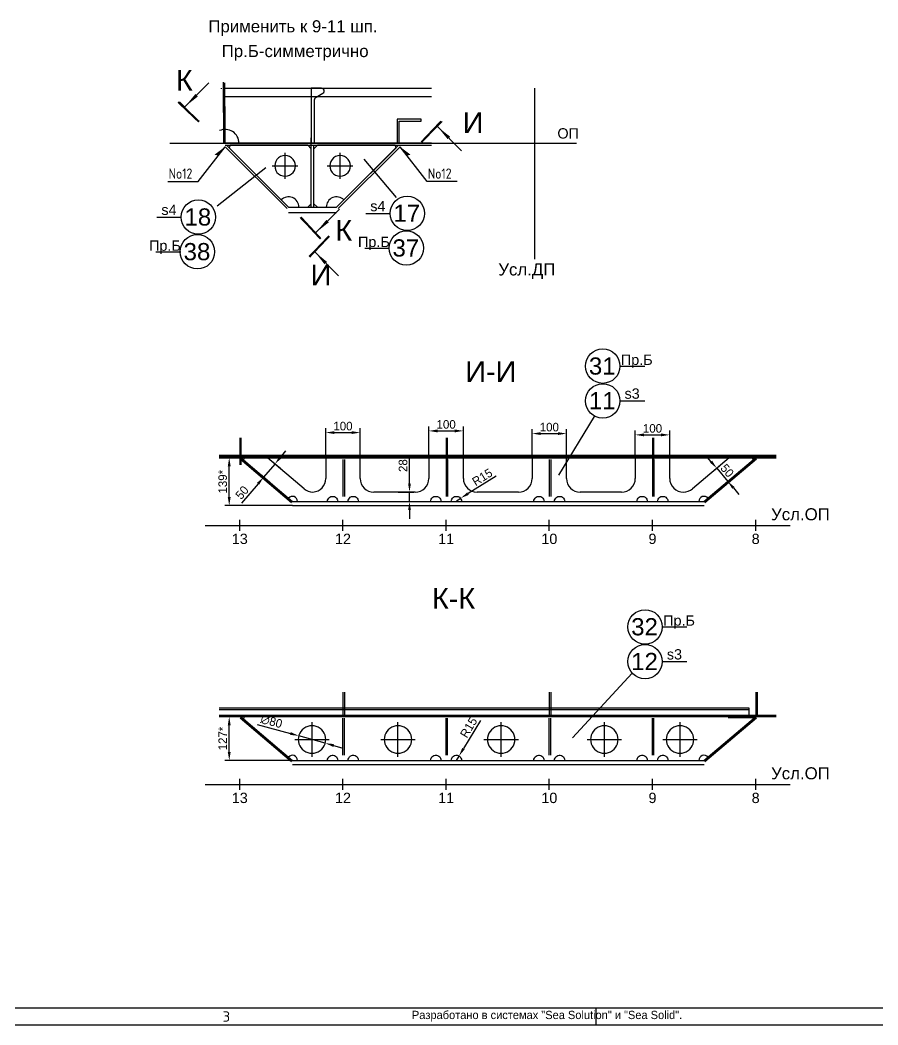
# Model space of a CAD drawing. Header units: millimetres. Extents: x -251843 to -243433, y -86292 to -80352.
# Drawn here: x -249317 to -246823, y -86292 to -83370 of the extents above; entities that cross this region are included whole.
import ezdxf
from ezdxf.enums import TextEntityAlignment as Align
from ezdxf.lldxf.tags import DXFTag

# ---------------------------------------------------------------- set-up
doc = ezdxf.new("R2010")
doc.units = ezdxf.units.MM
for name, color, linetype in [('21-ITEMNO', 7, 'Continuous'), ('Format', 7, 'Continuous'), ('pen_025', 1, 'Continuous'), ('pen_035', 1, 'Continuous'), ('pen_070', 1, 'Continuous')]:
    doc.layers.add(name, color=color, linetype=linetype)
doc.styles.add('2_5', font='txt.shx', dxfattribs={"height": 2.5})
doc.styles.add('3', font='txt.shx', dxfattribs={"height": 3})
doc.styles.add('style5', font='arial.ttf', dxfattribs={"height": 3})
tags = doc.linetypes.add('DASH1', pattern=[75, 50, -25]).pattern_tags.tags
tags[6:7] = [DXFTag(74, 4), DXFTag(75, 0), DXFTag(340, '0'), DXFTag(46, 1.0), DXFTag(50, 0.0), DXFTag(44, 0.0), DXFTag(45, 0.0)]
tags[4:5] = [DXFTag(74, 4), DXFTag(75, 0), DXFTag(340, '0'), DXFTag(46, 1.0), DXFTag(50, 0.0), DXFTag(44, 0.0), DXFTag(45, 0.0)]
tags = doc.linetypes.add('DASH13', pattern=[20, 10, -10]).pattern_tags.tags
tags[6:7] = [DXFTag(74, 4), DXFTag(75, 0), DXFTag(340, '0'), DXFTag(46, 1.0), DXFTag(50, 0.0), DXFTag(44, 0.0), DXFTag(45, 0.0)]
tags[4:5] = [DXFTag(74, 4), DXFTag(75, 0), DXFTag(340, '0'), DXFTag(46, 1.0), DXFTag(50, 0.0), DXFTag(44, 0.0), DXFTag(45, 0.0)]
tags = doc.linetypes.add('DASH2', pattern=[520, 450, -30, 10, -30]).pattern_tags.tags
tags[10:11] = [DXFTag(74, 4), DXFTag(75, 0), DXFTag(340, '0'), DXFTag(46, 1.0), DXFTag(50, 0.0), DXFTag(44, 0.0), DXFTag(45, 0.0)]
tags[8:9] = [DXFTag(74, 4), DXFTag(75, 0), DXFTag(340, '0'), DXFTag(46, 1.0), DXFTag(50, 0.0), DXFTag(44, 0.0), DXFTag(45, 0.0)]
tags[6:7] = [DXFTag(74, 4), DXFTag(75, 0), DXFTag(340, '0'), DXFTag(46, 1.0), DXFTag(50, 0.0), DXFTag(44, 0.0), DXFTag(45, 0.0)]
tags[4:5] = [DXFTag(74, 4), DXFTag(75, 0), DXFTag(340, '0'), DXFTag(46, 1.0), DXFTag(50, 0.0), DXFTag(44, 0.0), DXFTag(45, 0.0)]
tags = doc.linetypes.add('DASH5', pattern=[90, 40, -20, 10, -20]).pattern_tags.tags
tags[10:11] = [DXFTag(74, 4), DXFTag(75, 0), DXFTag(340, '0'), DXFTag(46, 1.0), DXFTag(50, 0.0), DXFTag(44, 0.0), DXFTag(45, 0.0)]
tags[8:9] = [DXFTag(74, 4), DXFTag(75, 0), DXFTag(340, '0'), DXFTag(46, 1.0), DXFTag(50, 0.0), DXFTag(44, 0.0), DXFTag(45, 0.0)]
tags[6:7] = [DXFTag(74, 4), DXFTag(75, 0), DXFTag(340, '0'), DXFTag(46, 1.0), DXFTag(50, 0.0), DXFTag(44, 0.0), DXFTag(45, 0.0)]
tags[4:5] = [DXFTag(74, 4), DXFTag(75, 0), DXFTag(340, '0'), DXFTag(46, 1.0), DXFTag(50, 0.0), DXFTag(44, 0.0), DXFTag(45, 0.0)]
tags = doc.linetypes.add('DASH6', pattern=[10, 5, -5]).pattern_tags.tags
tags[6:7] = [DXFTag(74, 4), DXFTag(75, 0), DXFTag(340, '0'), DXFTag(46, 1.0), DXFTag(50, 0.0), DXFTag(44, 0.0), DXFTag(45, 0.0)]
tags[4:5] = [DXFTag(74, 4), DXFTag(75, 0), DXFTag(340, '0'), DXFTag(46, 1.0), DXFTag(50, 0.0), DXFTag(44, 0.0), DXFTag(45, 0.0)]
doc.dimstyles.new('ISO-10', dxfattribs={"dimscale": 10, "dimtxt": 2.5, "dimasz": 2.5, "dimexe": 1.25, "dimexo": 0, "dimtad": 1, "dimdec": 0, "dimtxsty": 'Standard', "dimcen": 2.5, "dimclrd": 7, "dimclre": 7, "dimclrt": 4, "dimadec": 0, "dimazin": 0, "dimtfac": 1, "dimtdec": 0, "dimtmove": 0, "dimatfit": 3, "dimfxl": 1, "dimarcsym": 0})

# ---------------------------------------------------------------- blocks, each defined once
blk = doc.blocks.new('*D100')
at = {"color": 7, "lineweight": -2}
for p, q in [((-248627.3, -85417.9), (-248530.9, -85444.6)), ((-248429.7, -85472.7), (-248506.8, -85451.3)), ((-248405.6, -85479.3), (-248381.5, -85486))]:
    blk.add_line(p, q, dxfattribs=at)
at = {"color": 7}
for points in [[(-248529.8, -85440.6), (-248532, -85448.6), (-248506.8, -85451.3)], [(-248404.5, -85475.3), (-248406.7, -85483.4), (-248429.7, -85472.7)]]:
    blk.add_solid(points, dxfattribs=at)
at = {"layer": 'Defpoints', "color": 0}
for p in [(-248506.8, -85451.3), (-248429.7, -85472.7)]:
    blk.add_point(p, dxfattribs=at)
at = {"color": 4, "insert": (-248586.1, -85409.8), "char_height": 25, "attachment_point": 5, "rotation": 344.4956}
blk.add_mtext('∅80', dxfattribs=at)
blk = doc.blocks.new('*D101')
at = {"color": 7, "lineweight": -2}
for p, q in [((-247978.2, -85406.7), (-248027.9, -85488.6)), ((-248048.5, -85522.7), (-248040.8, -85510))]:
    blk.add_line(p, q, dxfattribs=at)
at = {"color": 7}
blk.add_solid([(-248031.4, -85486.4), (-248024.3, -85490.8), (-248040.8, -85510)], dxfattribs=at)
at = {"layer": 'Defpoints', "color": 0}
for p in [(-248048.5, -85522.7), (-248040.8, -85510)]:
    blk.add_point(p, dxfattribs=at)
at = {"color": 4, "insert": (-248012.6, -85427.2), "char_height": 25, "attachment_point": 5, "rotation": 58.773, "line_spacing_factor": 1.630307}
blk.add_mtext('R15', dxfattribs=at)
blk = doc.blocks.new('*D88')
at = {"color": 7, "lineweight": -2}
for p, q in [((-247933.1, -84696.3), (-248014.5, -84746.9)), ((-248048.4, -84768), (-248035.7, -84760.1))]:
    blk.add_line(p, q, dxfattribs=at)
at = {"color": 7}
blk.add_solid([(-248016.7, -84743.4), (-248012.3, -84750.5), (-248035.7, -84760.1)], dxfattribs=at)
at = {"layer": 'Defpoints', "color": 0}
for p in [(-248035.7, -84760.1), (-248048.4, -84768)]:
    blk.add_point(p, dxfattribs=at)
at = {"color": 4, "insert": (-247973.1, -84699.1), "char_height": 25, "attachment_point": 5, "rotation": 31.8675}
blk.add_mtext('R15', dxfattribs=at)
blk = doc.blocks.new('*D89')
at = {"color": 7, "lineweight": -2}
for p, q in [((-248128.2, -84642.6), (-248128.2, -84552.1)), ((-248028.2, -84642.6), (-248028.2, -84552.1)), ((-248103.2, -84564.6), (-248053.2, -84564.6))]:
    blk.add_line(p, q, dxfattribs=at)
at = {"color": 7}
for points in [[(-248103.2, -84560.4), (-248103.2, -84568.8), (-248128.2, -84564.6)], [(-248053.2, -84560.4), (-248053.2, -84568.8), (-248028.2, -84564.6)]]:
    blk.add_solid(points, dxfattribs=at)
at = {"layer": 'Defpoints', "color": 0}
for p in [(-248028.2, -84564.6), (-248128.2, -84642.6), (-248028.2, -84642.6)]:
    blk.add_point(p, dxfattribs=at)
at = {"color": 4, "insert": (-248078.2, -84545.8), "char_height": 25, "attachment_point": 5}
blk.add_mtext('100', dxfattribs=at)
blk = doc.blocks.new('*D90')
at = {"color": 7, "lineweight": -2}
for p, q in [((-248428.2, -84642.6), (-248428.2, -84556.9)), ((-248328.2, -84642.6), (-248328.2, -84556.9)), ((-248403.2, -84569.4), (-248353.2, -84569.4))]:
    blk.add_line(p, q, dxfattribs=at)
at = {"color": 7}
for points in [[(-248403.2, -84565.3), (-248403.2, -84573.6), (-248428.2, -84569.4)], [(-248353.2, -84565.3), (-248353.2, -84573.6), (-248328.2, -84569.4)]]:
    blk.add_solid(points, dxfattribs=at)
at = {"layer": 'Defpoints', "color": 0}
for p in [(-248328.2, -84569.4), (-248428.2, -84642.6), (-248328.2, -84642.6)]:
    blk.add_point(p, dxfattribs=at)
at = {"color": 4, "insert": (-248378.2, -84550.7), "char_height": 25, "attachment_point": 5}
blk.add_mtext('100', dxfattribs=at)
blk = doc.blocks.new('*D91')
at = {"color": 7, "lineweight": -2}
for p, q in [((-247828.2, -84642.6), (-247828.2, -84559.9)), ((-247728.2, -84642.6), (-247728.2, -84559.9)), ((-247803.2, -84572.4), (-247753.2, -84572.4))]:
    blk.add_line(p, q, dxfattribs=at)
at = {"color": 7}
for points in [[(-247803.2, -84568.3), (-247803.2, -84576.6), (-247828.2, -84572.4)], [(-247753.2, -84568.3), (-247753.2, -84576.6), (-247728.2, -84572.4)]]:
    blk.add_solid(points, dxfattribs=at)
at = {"layer": 'Defpoints', "color": 0}
for p in [(-247728.2, -84572.4), (-247828.2, -84642.6), (-247728.2, -84642.6)]:
    blk.add_point(p, dxfattribs=at)
at = {"color": 4, "insert": (-247778.2, -84553.7), "char_height": 25, "attachment_point": 5}
blk.add_mtext('100', dxfattribs=at)
blk = doc.blocks.new('*D92')
at = {"color": 7, "lineweight": -2}
for p, q in [((-247528.2, -84642.6), (-247528.2, -84563.6)), ((-247503.2, -84576.1), (-247453.2, -84576.1)), ((-247428.2, -84642.6), (-247428.2, -84563.6))]:
    blk.add_line(p, q, dxfattribs=at)
at = {"color": 7}
for points in [[(-247503.2, -84572), (-247503.2, -84580.3), (-247528.2, -84576.1)], [(-247453.2, -84572), (-247453.2, -84580.3), (-247428.2, -84576.1)]]:
    blk.add_solid(points, dxfattribs=at)
at = {"layer": 'Defpoints', "color": 0}
for p in [(-247428.2, -84576.1), (-247528.2, -84642.6), (-247428.2, -84642.6)]:
    blk.add_point(p, dxfattribs=at)
at = {"color": 4, "insert": (-247478.2, -84557.4), "char_height": 25, "attachment_point": 5}
blk.add_mtext('100', dxfattribs=at)
blk = doc.blocks.new('*D93')
at = {"color": 7, "lineweight": -2}
for p, q in [((-247307.7, -84654.1), (-247323.9, -84635)), ((-247297.3, -84678), (-247282, -84665)), ((-247291.5, -84673.1), (-247259.2, -84711.3)), ((-247264.9, -84716.1), (-247249.7, -84703.2)), ((-247243, -84730.3), (-247226.8, -84749.4))]:
    blk.add_line(p, q, dxfattribs=at)
at = {"color": 7}
for points in [[(-247304.5, -84651.4), (-247310.9, -84656.8), (-247291.5, -84673.1)], [(-247239.8, -84727.6), (-247246.2, -84733), (-247259.2, -84711.3)]]:
    blk.add_solid(points, dxfattribs=at)
at = {"layer": 'Defpoints', "color": 0}
for p in [(-247297.3, -84678), (-247264.9, -84716.1), (-247259.2, -84711.3)]:
    blk.add_point(p, dxfattribs=at)
at = {"color": 4, "insert": (-247261.1, -84680.1), "char_height": 25, "attachment_point": 5, "rotation": 310.3156}
blk.add_mtext('50', dxfattribs=at)
blk = doc.blocks.new('*D94')
at = {"color": 7, "lineweight": -2}
for p, q in [((-248560.2, -84641.8), (-248544.1, -84622.7)), ((-248576.4, -84660.9), (-248608.8, -84699)), ((-248559.3, -84675.3), (-248585.9, -84652.8)), ((-248591.7, -84713.5), (-248618.3, -84690.9)), ((-248624.9, -84718.1), (-248673.5, -84775.2))]:
    blk.add_line(p, q, dxfattribs=at)
at = {"color": 7}
for points in [[(-248563.4, -84639.1), (-248557.1, -84644.5), (-248576.4, -84660.9)], [(-248628.1, -84715.4), (-248621.8, -84720.7), (-248608.8, -84699)]]:
    blk.add_solid(points, dxfattribs=at)
at = {"layer": 'Defpoints', "color": 0}
for p in [(-248576.4, -84660.9), (-248559.3, -84675.3), (-248591.7, -84713.5)]:
    blk.add_point(p, dxfattribs=at)
at = {"color": 4, "insert": (-248671.6, -84744), "char_height": 25, "attachment_point": 5, "rotation": 49.6844}
blk.add_mtext('50', dxfattribs=at)
blk = doc.blocks.new('*D95')
at = {"color": 7, "lineweight": -2}
for p, q in [((-248184.7, -84717.6), (-248184.7, -84638.4)), ((-248217.4, -84742.6), (-248172.2, -84742.6)), ((-248184.7, -84769.9), (-248184.7, -84742.6)), ((-248217.4, -84769.9), (-248172.2, -84769.9)), ((-248184.7, -84794.9), (-248184.7, -84819.9))]:
    blk.add_line(p, q, dxfattribs=at)
at = {"color": 7}
for points in [[(-248188.9, -84717.6), (-248180.6, -84717.6), (-248184.7, -84742.6)], [(-248188.9, -84794.9), (-248180.6, -84794.9), (-248184.7, -84769.9)]]:
    blk.add_solid(points, dxfattribs=at)
at = {"layer": 'Defpoints', "color": 0}
for p in [(-248217.4, -84742.6), (-248217.4, -84769.9), (-248184.7, -84769.9)]:
    blk.add_point(p, dxfattribs=at)
at = {"color": 4, "insert": (-248203.5, -84665.5), "char_height": 25, "attachment_point": 5, "rotation": 90}
blk.add_mtext('28', dxfattribs=at)
blk = doc.blocks.new('*D96')
at = {"color": 7, "lineweight": -2}
for p, q in [((-248675, -84642.8), (-248721.4, -84642.8)), ((-248708.9, -84757), (-248708.9, -84667.8)), ((-248525.2, -84782), (-248721.4, -84782))]:
    blk.add_line(p, q, dxfattribs=at)
at = {"color": 7}
for points in [[(-248713.1, -84667.8), (-248704.7, -84667.8), (-248708.9, -84642.8)], [(-248713.1, -84757), (-248704.7, -84757), (-248708.9, -84782)]]:
    blk.add_solid(points, dxfattribs=at)
at = {"layer": 'Defpoints', "color": 0}
for p in [(-248708.9, -84642.8), (-248675, -84642.8), (-248525.2, -84782)]:
    blk.add_point(p, dxfattribs=at)
at = {"color": 4, "insert": (-248727.7, -84712.4), "char_height": 25, "attachment_point": 5, "rotation": 90}
blk.add_mtext('139*', dxfattribs=at)
blk = doc.blocks.new('*D97')
at = {"color": 7, "lineweight": -2}
for p, q in [((-248662.8, -85395.5), (-248721.4, -85395.5)), ((-248708.9, -85498), (-248708.9, -85420.5)), ((-248525, -85523), (-248721.4, -85523))]:
    blk.add_line(p, q, dxfattribs=at)
at = {"color": 7}
for points in [[(-248713.1, -85420.5), (-248704.7, -85420.5), (-248708.9, -85395.5)], [(-248713.1, -85498), (-248704.7, -85498), (-248708.9, -85523)]]:
    blk.add_solid(points, dxfattribs=at)
at = {"layer": 'Defpoints', "color": 0}
for p in [(-248708.9, -85395.5), (-248662.8, -85395.5), (-248525, -85523)]:
    blk.add_point(p, dxfattribs=at)
at = {"color": 4, "insert": (-248727.7, -85459.2), "char_height": 25, "attachment_point": 5, "rotation": 90}
blk.add_mtext('127*', dxfattribs=at)

msp = doc.modelspace()

# ---------------------------------------------------------------- linework, layer by layer
at = {"color": 2}
for p, q in [((-248919.5, -83942.9), (-248847.5, -83942.9)), ((-248312.1, -83932), (-248240.1, -83932)), ((-248314.7, -84032.9), (-248242.7, -84032.9)), ((-248922.1, -84043.7), (-248850.1, -84043.7)), ((-247572.8, -84376.3), (-247500.8, -84376.3)), ((-247572.8, -84477.3), (-247500.8, -84477.3)), ((-247449.8, -85134.5), (-247377.9, -85134.5)), ((-247449.8, -85235.5), (-247377.9, -85235.5))]:
    msp.add_line(p, q, dxfattribs=at)
at = {"color": 0}
for p, q in [((-247647.6, -84522.8), (-247751.8, -84693.3)), ((-247537.4, -85268.8), (-247711, -85457.2))]:
    msp.add_line(p, q, dxfattribs=at)
at = {"color": 2}
for points in [[(-248838, -83622, 0, 10, 0), (-248803.6, -83588.5, 10, 10, 0)], [(-248102.9, -83680.4, 0, 10, 0), (-248070.3, -83712.5, 10, 10, 0)], [(-248456.3, -83987.3, 0, 10, 0), (-248423, -83954.6, 10, 10, 0)], [(-248459.2, -84045.1, 0, 10, 0), (-248428.3, -84076.4, 10, 10, 0)]]:
    msp.add_lwpolyline(points, format="xyseb", dxfattribs=at)
at = {"color": 2, "const_width": 6}
for points in [[(-248857.5, -83607.9), (-248796.8, -83665.6)], [(-248150.3, -83725.2), (-248092.6, -83664.5)], [(-248443.1, -84006), (-248501.5, -83942.9)], [(-248475.8, -84058.5), (-248418.1, -83997.8)]]:
    msp.add_lwpolyline(points, dxfattribs=at)
at = {"color": 2}
for centre in [(-248191.2, -83932), (-248798.7, -83942.9), (-248801.3, -84043.7), (-248193.9, -84032.9), (-247622.8, -84376.3), (-247622.8, -84477.3), (-247499.8, -85134.5), (-247499.8, -85235.5)]:
    msp.add_circle(centre, 50, dxfattribs=at)
at = {"layer": '21-ITEMNO', "color": 0}
for p, q in [((-248743.6, -83909.8), (-248602.4, -83798.2)), ((-248222.9, -83885.9), (-248316.5, -83774.2))]:
    msp.add_line(p, q, dxfattribs=at)
at = {"layer": 'Format', "color": 0, "linetype": 'Continuous', "ltscale": 5}
for p, q in [((-248799.5, -83839), (-248720.8, -83738.2)), ((-248133.7, -83839), (-248212.3, -83738.2))]:
    msp.add_line(p, q, dxfattribs=at)
at = {"layer": 'Format', "color": 0, "linetype": 'Continuous'}
for p, q in [((-248887.4, -83839), (-248799.5, -83839)), ((-248045.8, -83839), (-248133.7, -83839))]:
    msp.add_line(p, q, dxfattribs=at)
at = {"layer": 'Format', "color": 0}
for p, q in [((-251643.2, -86241.9), (-243483.2, -86241.9)), ((-247643.2, -86241.9), (-247643.2, -86291.9)), ((-251843.2, -86291.9), (-243433.2, -86291.9))]:
    msp.add_line(p, q, dxfattribs=at)
at = {"layer": 'Format', "color": 0, "linetype": 'ByBlock'}
for points in [[(-248740.6, -83763.9), (-248751.7, -83761.4), (-248720.8, -83738.2)], [(-248192.5, -83763.9), (-248181.4, -83761.4), (-248212.3, -83738.2)]]:
    msp.add_solid(points, dxfattribs=at)
at = {"layer": 'pen_025', "color": 0, "linetype": 'DASH1'}
msp.add_line((-248731.1, -83569.4), (-248731.8, -83567.9), dxfattribs=at)
at = {"layer": 'pen_025', "color": 0, "linetype": 'DASH5'}
for p, q in [((-248724.6, -83728), (-248726, -83550.4)), ((-248720.6, -83727.9), (-248722, -83552.2)), ((-248720.9, -83688), (-248722, -83552.2)), ((-248721.8, -83567.9), (-248120.6, -83567.9)), ((-248721.7, -83591.9), (-248120.6, -83591.9)), ((-248720.6, -83727.9), (-248120.6, -83727.9)), ((-248720.6, -83733.9), (-248120.6, -83733.9)), ((-248546.6, -83831.4), (-248546.6, -83756.4)), ((-248546.6, -83831.4), (-248546.6, -83756.4)), ((-248386.6, -83831.4), (-248386.6, -83756.4)), ((-248386.6, -83831.4), (-248386.6, -83756.4)), ((-248584.1, -83793.9), (-248509.1, -83793.9)), ((-248584.1, -83793.9), (-248509.1, -83793.9)), ((-248424.1, -83793.9), (-248349.1, -83793.9)), ((-248424.1, -83793.9), (-248349.1, -83793.9)), ((-248678.2, -84585.2), (-248678.2, -84662.8)), ((-248675.2, -84585.2), (-248675.2, -84662.8)), ((-248078.2, -84585.2), (-248078.2, -84662.8)), ((-248075.2, -84585.2), (-248075.2, -84662.8)), ((-247478.2, -84585.2), (-247478.2, -84662.8)), ((-247475.2, -84585.2), (-247475.2, -84662.8)), ((-248738.2, -84635.2), (-247118.2, -84635.2)), ((-248738.2, -84638.3), (-247118.2, -84638.3)), ((-248738.2, -84640.9), (-247118.2, -84640.9)), ((-248738.2, -84642.6), (-247118.2, -84642.6)), ((-248738.2, -85370), (-247198.2, -85370)), ((-248738.2, -85375), (-247198.2, -85375)), ((-247198.2, -85370), (-247198.2, -85394.8)), ((-248738.2, -85391.3), (-247118.2, -85391.3)), ((-248738.2, -85395.5), (-247118.2, -85395.5)), ((-248468.2, -85512), (-248468.2, -85412)), ((-248218.2, -85512), (-248218.2, -85412)), ((-247918.2, -85512), (-247918.2, -85412)), ((-247618.2, -85512), (-247618.2, -85412)), ((-247398.2, -85512), (-247398.2, -85412)), ((-248518.2, -85462), (-248418.2, -85462)), ((-248268.2, -85462), (-248168.2, -85462)), ((-247968.2, -85462), (-247868.2, -85462)), ((-247668.2, -85462), (-247568.2, -85462)), ((-247448.2, -85462), (-247348.2, -85462))]:
    msp.add_line(p, q, dxfattribs=at)
at = {"layer": 'pen_025', "color": 0, "linetype": 'DASH2'}
for p, q in [((-247820.6, -84065.2), (-247820.6, -83567.9)), ((-248881.8, -83727.9), (-247699, -83727.9)), ((-248778.7, -84839.5), (-247077.7, -84839.5)), ((-248778.7, -85592.8), (-247077.7, -85592.8))]:
    msp.add_line(p, q, dxfattribs=at)
at = {"layer": 'pen_025', "color": 0, "linetype": 'Continuous'}
for p, q in [((-248470.6, -83743.9), (-248470.6, -83711.9)), ((-248678.2, -84855.5), (-248678.2, -84823.5)), ((-248378.2, -84855.5), (-248378.2, -84823.5)), ((-248078.2, -84855.5), (-248078.2, -84823.5)), ((-247778.2, -84855.5), (-247778.2, -84823.5)), ((-247478.2, -84855.5), (-247478.2, -84823.5)), ((-247178.2, -84855.5), (-247178.2, -84823.5)), ((-248678.2, -85608.8), (-248678.2, -85576.8)), ((-248678.2, -85608.8), (-248678.2, -85576.8)), ((-248378.2, -85608.8), (-248378.2, -85576.8)), ((-248078.2, -85608.8), (-248078.2, -85576.8)), ((-247778.2, -85608.8), (-247778.2, -85576.8)), ((-247478.2, -85608.8), (-247478.2, -85576.8)), ((-247178.2, -85608.8), (-247178.2, -85576.8))]:
    msp.add_line(p, q, dxfattribs=at)
at = {"layer": 'pen_025', "color": 0, "linetype": 'DASH6'}
for p, q in [((-248378.2, -85324.8), (-248378.2, -85391.3)), ((-247778.2, -85324.8), (-247778.2, -85391.3)), ((-247178.2, -85324.8), (-247178.2, -85391.3))]:
    msp.add_line(p, q, dxfattribs=at)
at = {"layer": 'pen_025', "color": 0, "linetype": 'DASH13'}
for p, q in [((-247258.2, -85394.1), (-247178.2, -85394.1)), ((-247258.2, -85398.3), (-247178.2, -85398.3))]:
    msp.add_line(p, q, dxfattribs=at)
at = {"layer": 'pen_025', "color": 0, "linetype": 'DASH5'}
msp.add_polyline3d([(-248707.4, -83567.9, 0), (-248707.4, -83567.9, 0), (-248567.4, -83567.9, 0), (-248567.4, -83567.9, 0)], dxfattribs=at)
at = {"layer": 'pen_025', "color": 0, "linetype": 'DASH6'}
for points in [[(-248470.6, -83727.9, 0), (-248460.6, -83727.9, 0), (-248460.6, -83601.4, 0), (-248460.1, -83598.6, 0), (-248458.7, -83596.2, 0), (-248456.6, -83594.4, 0), (-248436.6, -83582.9, 0), (-248434, -83580.5, 0), (-248432.7, -83577.3, 0), (-248432.9, -83573.9, 0), (-248434.5, -83570.8, 0), (-248437.2, -83568.7, 0), (-248440.6, -83567.9, 0), (-248470.6, -83567.9, 0), (-248470.6, -83727.9, 0)], [(-248220.6, -83727.9, 0), (-248214.6, -83727.9, 0), (-248214.6, -83663.9, 0), (-248150.6, -83663.9, 0), (-248150.6, -83657.9, 0), (-248220.6, -83657.9, 0), (-248220.6, -83727.9, 0)], [(-248378.2, -85391.3, 0), (-248373.2, -85391.3, 0), (-248373.2, -85324.8, 0)], [(-247778.2, -85391.3, 0), (-247773.2, -85391.3, 0), (-247773.2, -85324.8, 0)], [(-247178.2, -85391.3, 0), (-247173.2, -85391.3, 0), (-247173.2, -85324.8, 0)]]:
    msp.add_polyline3d(points, dxfattribs=at)
at = {"layer": 'pen_025', "color": 0, "linetype": 'DASH5'}
msp.add_arc((-248720.6, -83727.9), 40, 0, 114.4438, dxfattribs=at)
at = {"layer": 'pen_035', "color": 0, "linetype": 'Continuous'}
for p, q in [((-248720.8, -83738.2), (-248540.8, -83918.2)), ((-248716.6, -83733.9), (-248536.6, -83913.9)), ((-248470.6, -83913.9), (-248470.6, -83733.9)), ((-248462.6, -83913.9), (-248462.6, -83733.9)), ((-248396.6, -83913.9), (-248216.6, -83733.9)), ((-248392.3, -83918.2), (-248212.3, -83738.2)), ((-248536.6, -83913.9), (-248396.6, -83913.9)), ((-248480.6, -83913.9), (-248470.6, -83903.9)), ((-248462.6, -83903.9), (-248452.6, -83913.9)), ((-248536.6, -83929.9), (-248396.6, -83929.9)), ((-248677.4, -84645.7), (-248527.4, -84772.9)), ((-248675, -84642.8), (-248525, -84770.1)), ((-248378.2, -84647.4), (-248378.2, -84754.9)), ((-248374.2, -84647.4), (-248374.2, -84754.9)), ((-248078.2, -84647.4), (-248078.2, -84754.9)), ((-248078.2, -84647.4), (-248078.2, -84754.9)), ((-248074.2, -84647.4), (-248074.2, -84754.9)), ((-248074.2, -84647.4), (-248074.2, -84754.9)), ((-247778.2, -84647.4), (-247778.2, -84754.9)), ((-247774.2, -84647.4), (-247774.2, -84754.9)), ((-247478.2, -84647.4), (-247478.2, -84754.9)), ((-247474.2, -84647.4), (-247474.2, -84754.9)), ((-247328.5, -84770.1), (-247178.5, -84642.8)), ((-247326, -84772.9), (-247176.1, -84645.7)), ((-248168.2, -84742.6), (-248288.2, -84742.6)), ((-247868.2, -84742.6), (-247988.2, -84742.6)), ((-247568.2, -84742.6), (-247688.2, -84742.6)), ((-247388.1, -84742.6), (-247388.2, -84742.6)), ((-248525.2, -84769.9), (-247328.2, -84769.9)), ((-248525.2, -84782), (-247328.2, -84782)), ((-248510.2, -84769.9), (-247343.2, -84769.9)), ((-248677.4, -85398.6), (-248527.4, -85525.9)), ((-248675, -85395.7), (-248525, -85523)), ((-247328.5, -85523), (-247178.5, -85395.7)), ((-247326, -85525.9), (-247176.1, -85398.6)), ((-248525.2, -85522.8), (-247328.2, -85522.8)), ((-248510.2, -85522.8), (-247343.2, -85522.8)), ((-248525.2, -85534.9), (-247328.2, -85534.9))]:
    msp.add_line(p, q, dxfattribs=at)
at = {"layer": 'pen_035', "color": 0, "linetype": 'DASH1'}
for p, q in [((-248378.2, -85507.8), (-248378.2, -85400.3)), ((-248374.2, -85507.8), (-248374.2, -85400.3)), ((-248078.2, -85507.8), (-248078.2, -85400.3)), ((-248078.2, -85507.8), (-248078.2, -85400.3)), ((-248074.2, -85507.8), (-248074.2, -85400.3)), ((-248074.2, -85507.8), (-248074.2, -85400.3)), ((-247778.2, -85507.8), (-247778.2, -85400.3)), ((-247774.2, -85507.8), (-247774.2, -85400.3)), ((-247478.2, -85507.8), (-247478.2, -85400.3)), ((-247474.2, -85507.8), (-247474.2, -85400.3))]:
    msp.add_line(p, q, dxfattribs=at)
at = {"layer": 'pen_035', "color": 0, "linetype": 'Continuous'}
for points in [[(-248470.6, -83743.9, 0), (-248480.6, -83733.9, 0), (-248706.6, -83733.9, 0), (-248709.5, -83741, 0)], [(-248375.4, -83892.7, 0), (-248223.7, -83741, 0), (-248226.6, -83733.9, 0), (-248452.6, -83733.9, 0), (-248462.6, -83743.9, 0)], [(-248546.6, -83763.9, 0), (-248553.3, -83764.7, 0), (-248559.6, -83766.9, 0), (-248565.3, -83770.5, 0), (-248570, -83775.2, 0), (-248573.6, -83780.9, 0), (-248575.8, -83787.3, 0), (-248576.6, -83793.9, 0), (-248575.8, -83800.6, 0), (-248573.6, -83807, 0), (-248570, -83812.7, 0), (-248565.3, -83817.4, 0), (-248559.6, -83821, 0), (-248553.3, -83823.2, 0), (-248546.6, -83823.9, 0), (-248539.9, -83823.2, 0), (-248533.6, -83821, 0), (-248527.9, -83817.4, 0), (-248523.1, -83812.7, 0), (-248519.6, -83807, 0), (-248517.3, -83800.6, 0), (-248516.6, -83793.9, 0), (-248517.3, -83787.3, 0), (-248519.6, -83780.9, 0), (-248523.1, -83775.2, 0), (-248527.9, -83770.5, 0), (-248533.6, -83766.9, 0), (-248539.9, -83764.7, 0), (-248546.6, -83763.9, 0)], [(-248546.6, -83763.9, 0), (-248553.3, -83764.7, 0), (-248559.6, -83766.9, 0), (-248565.3, -83770.5, 0), (-248570, -83775.2, 0), (-248573.6, -83780.9, 0), (-248575.8, -83787.3, 0), (-248576.6, -83793.9, 0), (-248575.8, -83800.6, 0), (-248573.6, -83807, 0), (-248570, -83812.7, 0), (-248565.3, -83817.4, 0), (-248559.6, -83821, 0), (-248553.3, -83823.2, 0), (-248546.6, -83823.9, 0), (-248539.9, -83823.2, 0), (-248533.6, -83821, 0), (-248527.9, -83817.4, 0), (-248523.1, -83812.7, 0), (-248519.6, -83807, 0), (-248517.3, -83800.6, 0), (-248516.6, -83793.9, 0), (-248517.3, -83787.3, 0), (-248519.6, -83780.9, 0), (-248523.1, -83775.2, 0), (-248527.9, -83770.5, 0), (-248533.6, -83766.9, 0), (-248539.9, -83764.7, 0), (-248546.6, -83763.9, 0)], [(-248386.6, -83763.9, 0), (-248393.3, -83764.7, 0), (-248399.6, -83766.9, 0), (-248405.3, -83770.5, 0), (-248410, -83775.2, 0), (-248413.6, -83780.9, 0), (-248415.8, -83787.3, 0), (-248416.6, -83793.9, 0), (-248415.8, -83800.6, 0), (-248413.6, -83807, 0), (-248410, -83812.7, 0), (-248405.3, -83817.4, 0), (-248399.6, -83821, 0), (-248393.3, -83823.2, 0), (-248386.6, -83823.9, 0), (-248379.9, -83823.2, 0), (-248373.6, -83821, 0), (-248367.9, -83817.4, 0), (-248363.1, -83812.7, 0), (-248359.6, -83807, 0), (-248357.3, -83800.6, 0), (-248356.6, -83793.9, 0), (-248357.3, -83787.3, 0), (-248359.6, -83780.9, 0), (-248363.1, -83775.2, 0), (-248367.9, -83770.5, 0), (-248373.6, -83766.9, 0), (-248379.9, -83764.7, 0), (-248386.6, -83763.9, 0)], [(-248386.6, -83763.9, 0), (-248393.3, -83764.7, 0), (-248399.6, -83766.9, 0), (-248405.3, -83770.5, 0), (-248410, -83775.2, 0), (-248413.6, -83780.9, 0), (-248415.8, -83787.3, 0), (-248416.6, -83793.9, 0), (-248415.8, -83800.6, 0), (-248413.6, -83807, 0), (-248410, -83812.7, 0), (-248405.3, -83817.4, 0), (-248399.6, -83821, 0), (-248393.3, -83823.2, 0), (-248386.6, -83823.9, 0), (-248379.9, -83823.2, 0), (-248373.6, -83821, 0), (-248367.9, -83817.4, 0), (-248363.1, -83812.7, 0), (-248359.6, -83807, 0), (-248357.3, -83800.6, 0), (-248356.6, -83793.9, 0), (-248357.3, -83787.3, 0), (-248359.6, -83780.9, 0), (-248363.1, -83775.2, 0), (-248367.9, -83770.5, 0), (-248373.6, -83766.9, 0), (-248379.9, -83764.7, 0), (-248386.6, -83763.9, 0)], [(-248491.3, -84733.1, 0), (-248598, -84642.6, 0), (-248665.2, -84642.6, 0), (-248667.6, -84649, 0), (-248536.7, -84760.2, 0)], [(-248328.2, -84702.6, 0), (-248328.2, -84642.6, 0), (-248428.2, -84642.6, 0), (-248428.2, -84702.6, 0)], [(-248028.2, -84702.6, 0), (-248028.2, -84642.6, 0), (-248128.2, -84642.6, 0), (-248128.2, -84702.6, 0)], [(-247728.2, -84702.6, 0), (-247728.2, -84642.6, 0), (-247828.2, -84642.6, 0), (-247828.2, -84702.6, 0)], [(-247428.2, -84702.6, 0), (-247428.2, -84642.6, 0), (-247528.2, -84642.6, 0), (-247528.2, -84702.6, 0)], [(-247316.8, -84760.2, 0), (-247185.9, -84649, 0), (-247188.2, -84642.6, 0), (-247255.5, -84642.6, 0), (-247362.2, -84733.1, 0)], [(-248423.2, -84769.9, 0), (-248422.8, -84766.3, 0), (-248421.5, -84762.9, 0), (-248419.5, -84759.9, 0), (-248416.8, -84757.5, 0), (-248413.6, -84755.8, 0), (-248410, -84755, 0), (-248406.4, -84755, 0), (-248402.9, -84755.8, 0), (-248399.7, -84757.5, 0), (-248397, -84759.9, 0), (-248395, -84762.9, 0), (-248393.7, -84766.3, 0), (-248393.2, -84769.9, 0)], [(-248363.2, -84769.9, 0), (-248362.8, -84766.3, 0), (-248361.5, -84762.9, 0), (-248359.5, -84759.9, 0), (-248356.8, -84757.5, 0), (-248353.6, -84755.8, 0), (-248350, -84755, 0), (-248346.4, -84755, 0), (-248342.9, -84755.8, 0), (-248339.7, -84757.5, 0), (-248337, -84759.9, 0), (-248335, -84762.9, 0), (-248333.7, -84766.3, 0), (-248333.2, -84769.9, 0)], [(-248123.2, -84769.9, 0), (-248122.8, -84766.3, 0), (-248121.5, -84762.9, 0), (-248119.5, -84759.9, 0), (-248116.8, -84757.5, 0), (-248113.6, -84755.8, 0), (-248110, -84755, 0), (-248106.4, -84755, 0), (-248102.9, -84755.8, 0), (-248099.7, -84757.5, 0), (-248097, -84759.9, 0), (-248095, -84762.9, 0), (-248093.7, -84766.3, 0), (-248093.2, -84769.9, 0)], [(-248063.2, -84769.9, 0), (-248062.8, -84766.3, 0), (-248061.5, -84762.9, 0), (-248059.5, -84759.9, 0), (-248056.8, -84757.5, 0), (-248053.6, -84755.8, 0), (-248050, -84755, 0), (-248046.4, -84755, 0), (-248042.9, -84755.8, 0), (-248039.7, -84757.5, 0), (-248037, -84759.9, 0), (-248035, -84762.9, 0), (-248033.7, -84766.3, 0), (-248033.2, -84769.9, 0)], [(-247823.2, -84769.9, 0), (-247822.8, -84766.3, 0), (-247821.5, -84762.9, 0), (-247819.5, -84759.9, 0), (-247816.8, -84757.5, 0), (-247813.6, -84755.8, 0), (-247810, -84755, 0), (-247806.4, -84755, 0), (-247802.9, -84755.8, 0), (-247799.7, -84757.5, 0), (-247797, -84759.9, 0), (-247795, -84762.9, 0), (-247793.7, -84766.3, 0), (-247793.2, -84769.9, 0)], [(-247763.2, -84769.9, 0), (-247762.8, -84766.3, 0), (-247761.5, -84762.9, 0), (-247759.5, -84759.9, 0), (-247756.8, -84757.5, 0), (-247753.6, -84755.8, 0), (-247750, -84755, 0), (-247746.4, -84755, 0), (-247742.9, -84755.8, 0), (-247739.7, -84757.5, 0), (-247737, -84759.9, 0), (-247735, -84762.9, 0), (-247733.7, -84766.3, 0), (-247733.2, -84769.9, 0)], [(-247523.2, -84769.9, 0), (-247522.8, -84766.3, 0), (-247521.5, -84762.9, 0), (-247519.5, -84759.9, 0), (-247516.8, -84757.5, 0), (-247513.6, -84755.8, 0), (-247510, -84755, 0), (-247506.4, -84755, 0), (-247502.9, -84755.8, 0), (-247499.7, -84757.5, 0), (-247497, -84759.9, 0), (-247495, -84762.9, 0), (-247493.7, -84766.3, 0), (-247493.2, -84769.9, 0)], [(-247463.2, -84769.9, 0), (-247462.8, -84766.3, 0), (-247461.5, -84762.9, 0), (-247459.5, -84759.9, 0), (-247456.8, -84757.5, 0), (-247453.6, -84755.8, 0), (-247450, -84755, 0), (-247446.4, -84755, 0), (-247442.9, -84755.8, 0), (-247439.7, -84757.5, 0), (-247437, -84759.9, 0), (-247435, -84762.9, 0), (-247433.7, -84766.3, 0), (-247433.2, -84769.9, 0)], [(-247316.8, -85513.1, 0), (-247185.9, -85402, 0), (-247188.2, -85395.5, 0), (-248665.2, -85395.5, 0), (-248667.6, -85402, 0), (-248536.7, -85513.1, 0)], [(-248468.2, -85422, 0), (-248474.5, -85422.5, 0), (-248480.6, -85423.9, 0), (-248486.4, -85426.3, 0), (-248491.8, -85429.6, 0), (-248496.5, -85433.7, 0), (-248500.6, -85438.5, 0), (-248503.9, -85443.8, 0), (-248506.3, -85449.6, 0), (-248507.7, -85455.7, 0), (-248508.2, -85462, 0), (-248507.7, -85468.2, 0), (-248506.3, -85474.3, 0), (-248503.9, -85480.1, 0), (-248500.6, -85485.5, 0), (-248496.5, -85490.3, 0), (-248491.8, -85494.3, 0), (-248486.4, -85497.6, 0), (-248480.6, -85500, 0), (-248474.5, -85501.5, 0), (-248468.2, -85502, 0), (-248462, -85501.5, 0), (-248455.9, -85500, 0), (-248450.1, -85497.6, 0), (-248444.7, -85494.3, 0), (-248440, -85490.3, 0), (-248435.9, -85485.5, 0), (-248432.6, -85480.1, 0), (-248430.2, -85474.3, 0), (-248428.7, -85468.2, 0), (-248428.2, -85462, 0), (-248428.7, -85455.7, 0), (-248430.2, -85449.6, 0), (-248432.6, -85443.8, 0), (-248435.9, -85438.5, 0), (-248440, -85433.7, 0), (-248444.7, -85429.6, 0), (-248450.1, -85426.3, 0), (-248455.9, -85423.9, 0), (-248462, -85422.5, 0), (-248468.2, -85422, 0)], [(-248218.2, -85422, 0), (-248224.5, -85422.5, 0), (-248230.6, -85423.9, 0), (-248236.4, -85426.3, 0), (-248241.8, -85429.6, 0), (-248246.5, -85433.7, 0), (-248250.6, -85438.5, 0), (-248253.9, -85443.8, 0), (-248256.3, -85449.6, 0), (-248257.7, -85455.7, 0), (-248258.2, -85462, 0), (-248257.7, -85468.2, 0), (-248256.3, -85474.3, 0), (-248253.9, -85480.1, 0), (-248250.6, -85485.5, 0), (-248246.5, -85490.3, 0), (-248241.8, -85494.3, 0), (-248236.4, -85497.6, 0), (-248230.6, -85500, 0), (-248224.5, -85501.5, 0), (-248218.2, -85502, 0), (-248212, -85501.5, 0), (-248205.9, -85500, 0), (-248200.1, -85497.6, 0), (-248194.7, -85494.3, 0), (-248190, -85490.3, 0), (-248185.9, -85485.5, 0), (-248182.6, -85480.1, 0), (-248180.2, -85474.3, 0), (-248178.7, -85468.2, 0), (-248178.2, -85462, 0), (-248178.7, -85455.7, 0), (-248180.2, -85449.6, 0), (-248182.6, -85443.8, 0), (-248185.9, -85438.5, 0), (-248190, -85433.7, 0), (-248194.7, -85429.6, 0), (-248200.1, -85426.3, 0), (-248205.9, -85423.9, 0), (-248212, -85422.5, 0), (-248218.2, -85422, 0)], [(-247918.2, -85422, 0), (-247924.5, -85422.5, 0), (-247930.6, -85423.9, 0), (-247936.4, -85426.3, 0), (-247941.8, -85429.6, 0), (-247946.5, -85433.7, 0), (-247950.6, -85438.5, 0), (-247953.9, -85443.8, 0), (-247956.3, -85449.6, 0), (-247957.7, -85455.7, 0), (-247958.2, -85462, 0), (-247957.7, -85468.2, 0), (-247956.3, -85474.3, 0), (-247953.9, -85480.1, 0), (-247950.6, -85485.5, 0), (-247946.5, -85490.3, 0), (-247941.8, -85494.3, 0), (-247936.4, -85497.6, 0), (-247930.6, -85500, 0), (-247924.5, -85501.5, 0), (-247918.2, -85502, 0), (-247912, -85501.5, 0), (-247905.9, -85500, 0), (-247900.1, -85497.6, 0), (-247894.7, -85494.3, 0), (-247890, -85490.3, 0), (-247885.9, -85485.5, 0), (-247882.6, -85480.1, 0), (-247880.2, -85474.3, 0), (-247878.7, -85468.2, 0), (-247878.2, -85462, 0), (-247878.7, -85455.7, 0), (-247880.2, -85449.6, 0), (-247882.6, -85443.8, 0), (-247885.9, -85438.5, 0), (-247890, -85433.7, 0), (-247894.7, -85429.6, 0), (-247900.1, -85426.3, 0), (-247905.9, -85423.9, 0), (-247912, -85422.5, 0), (-247918.2, -85422, 0)], [(-247618.2, -85422, 0), (-247624.5, -85422.5, 0), (-247630.6, -85423.9, 0), (-247636.4, -85426.3, 0), (-247641.8, -85429.6, 0), (-247646.5, -85433.7, 0), (-247650.6, -85438.5, 0), (-247653.9, -85443.8, 0), (-247656.3, -85449.6, 0), (-247657.7, -85455.7, 0), (-247658.2, -85462, 0), (-247657.7, -85468.2, 0), (-247656.3, -85474.3, 0), (-247653.9, -85480.1, 0), (-247650.6, -85485.5, 0), (-247646.5, -85490.3, 0), (-247641.8, -85494.3, 0), (-247636.4, -85497.6, 0), (-247630.6, -85500, 0), (-247624.5, -85501.5, 0), (-247618.2, -85502, 0), (-247612, -85501.5, 0), (-247605.9, -85500, 0), (-247600.1, -85497.6, 0), (-247594.7, -85494.3, 0), (-247590, -85490.3, 0), (-247585.9, -85485.5, 0), (-247582.6, -85480.1, 0), (-247580.2, -85474.3, 0), (-247578.7, -85468.2, 0), (-247578.2, -85462, 0), (-247578.7, -85455.7, 0), (-247580.2, -85449.6, 0), (-247582.6, -85443.8, 0), (-247585.9, -85438.5, 0), (-247590, -85433.7, 0), (-247594.7, -85429.6, 0), (-247600.1, -85426.3, 0), (-247605.9, -85423.9, 0), (-247612, -85422.5, 0), (-247618.2, -85422, 0)], [(-247398.2, -85422, 0), (-247404.5, -85422.5, 0), (-247410.6, -85423.9, 0), (-247416.4, -85426.3, 0), (-247421.8, -85429.6, 0), (-247426.5, -85433.7, 0), (-247430.6, -85438.5, 0), (-247433.9, -85443.8, 0), (-247436.3, -85449.6, 0), (-247437.7, -85455.7, 0), (-247438.2, -85462, 0), (-247437.7, -85468.2, 0), (-247436.3, -85474.3, 0), (-247433.9, -85480.1, 0), (-247430.6, -85485.5, 0), (-247426.5, -85490.3, 0), (-247421.8, -85494.3, 0), (-247416.4, -85497.6, 0), (-247410.6, -85500, 0), (-247404.5, -85501.5, 0), (-247398.2, -85502, 0), (-247392, -85501.5, 0), (-247385.9, -85500, 0), (-247380.1, -85497.6, 0), (-247374.7, -85494.3, 0), (-247370, -85490.3, 0), (-247365.9, -85485.5, 0), (-247362.6, -85480.1, 0), (-247360.2, -85474.3, 0), (-247358.7, -85468.2, 0), (-247358.2, -85462, 0), (-247358.7, -85455.7, 0), (-247360.2, -85449.6, 0), (-247362.6, -85443.8, 0), (-247365.9, -85438.5, 0), (-247370, -85433.7, 0), (-247374.7, -85429.6, 0), (-247380.1, -85426.3, 0), (-247385.9, -85423.9, 0), (-247392, -85422.5, 0), (-247398.2, -85422, 0)], [(-248423.2, -85522.8, 0), (-248422.8, -85519.2, 0), (-248421.5, -85515.8, 0), (-248419.5, -85512.8, 0), (-248416.8, -85510.4, 0), (-248413.6, -85508.8, 0), (-248410, -85507.9, 0), (-248406.4, -85507.9, 0), (-248402.9, -85508.8, 0), (-248399.7, -85510.4, 0), (-248397, -85512.8, 0), (-248395, -85515.8, 0), (-248393.7, -85519.2, 0), (-248393.2, -85522.8, 0)], [(-248363.2, -85522.8, 0), (-248362.8, -85519.2, 0), (-248361.5, -85515.8, 0), (-248359.5, -85512.8, 0), (-248356.8, -85510.4, 0), (-248353.6, -85508.8, 0), (-248350, -85507.9, 0), (-248346.4, -85507.9, 0), (-248342.9, -85508.8, 0), (-248339.7, -85510.4, 0), (-248337, -85512.8, 0), (-248335, -85515.8, 0), (-248333.7, -85519.2, 0), (-248333.2, -85522.8, 0)], [(-248123.2, -85522.8, 0), (-248122.8, -85519.2, 0), (-248121.5, -85515.8, 0), (-248119.5, -85512.8, 0), (-248116.8, -85510.4, 0), (-248113.6, -85508.8, 0), (-248110, -85507.9, 0), (-248106.4, -85507.9, 0), (-248102.9, -85508.8, 0), (-248099.7, -85510.4, 0), (-248097, -85512.8, 0), (-248095, -85515.8, 0), (-248093.7, -85519.2, 0), (-248093.2, -85522.8, 0)], [(-248063.2, -85522.8, 0), (-248062.8, -85519.2, 0), (-248061.5, -85515.8, 0), (-248059.5, -85512.8, 0), (-248056.8, -85510.4, 0), (-248053.6, -85508.8, 0), (-248050, -85507.9, 0), (-248046.4, -85507.9, 0), (-248042.9, -85508.8, 0), (-248039.7, -85510.4, 0), (-248037, -85512.8, 0), (-248035, -85515.8, 0), (-248033.7, -85519.2, 0), (-248033.2, -85522.8, 0)], [(-247823.2, -85522.8, 0), (-247822.8, -85519.2, 0), (-247821.5, -85515.8, 0), (-247819.5, -85512.8, 0), (-247816.8, -85510.4, 0), (-247813.6, -85508.8, 0), (-247810, -85507.9, 0), (-247806.4, -85507.9, 0), (-247802.9, -85508.8, 0), (-247799.7, -85510.4, 0), (-247797, -85512.8, 0), (-247795, -85515.8, 0), (-247793.7, -85519.2, 0), (-247793.2, -85522.8, 0)], [(-247763.2, -85522.8, 0), (-247762.8, -85519.2, 0), (-247761.5, -85515.8, 0), (-247759.5, -85512.8, 0), (-247756.8, -85510.4, 0), (-247753.6, -85508.8, 0), (-247750, -85507.9, 0), (-247746.4, -85507.9, 0), (-247742.9, -85508.8, 0), (-247739.7, -85510.4, 0), (-247737, -85512.8, 0), (-247735, -85515.8, 0), (-247733.7, -85519.2, 0), (-247733.2, -85522.8, 0)], [(-247523.2, -85522.8, 0), (-247522.8, -85519.2, 0), (-247521.5, -85515.8, 0), (-247519.5, -85512.8, 0), (-247516.8, -85510.4, 0), (-247513.6, -85508.8, 0), (-247510, -85507.9, 0), (-247506.4, -85507.9, 0), (-247502.9, -85508.8, 0), (-247499.7, -85510.4, 0), (-247497, -85512.8, 0), (-247495, -85515.8, 0), (-247493.7, -85519.2, 0), (-247493.2, -85522.8, 0)], [(-247463.2, -85522.8, 0), (-247462.8, -85519.2, 0), (-247461.5, -85515.8, 0), (-247459.5, -85512.8, 0), (-247456.8, -85510.4, 0), (-247453.6, -85508.8, 0), (-247450, -85507.9, 0), (-247446.4, -85507.9, 0), (-247442.9, -85508.8, 0), (-247439.7, -85510.4, 0), (-247437, -85512.8, 0), (-247435, -85515.8, 0), (-247433.7, -85519.2, 0), (-247433.2, -85522.8, 0)]]:
    msp.add_polyline3d(points, dxfattribs=at)
for centre, radius, start, end in [((-248536.6, -83913.9), 30, 67.4999, 134.9995), ((-248536.6, -83913.9), 30, 0.0001, 67.4999), ((-248396.6, -83913.9), 30, 112.5001, 180), ((-248396.6, -83913.9), 30, 44.9998, 112.5001), ((-248468.2, -84702.6), 40, 274.0248, 0), ((-248288.2, -84702.6), 40, 180, 270), ((-248168.2, -84702.6), 40, 270, 0), ((-247988.2, -84702.6), 40, 180, 270), ((-247868.2, -84702.6), 40, 270, 0), ((-247688.2, -84702.6), 40, 180, 270), ((-247568.2, -84702.6), 40, 270, 0), ((-247388.2, -84702.6), 40, 180, 270), ((-248465.4, -84702.6), 40, 229.6837, 269.9993), ((-247388.1, -84702.6), 40, 270, 310.3156), ((-248525.2, -84769.9), 15, 69.8428, 139.6852), ((-248525.2, -84769.9), 15, 359.9986, 69.8428), ((-247328.2, -84769.9), 15, 110.1572, 180.0007), ((-247328.2, -84769.9), 15, 40.3151, 110.1572), ((-248525.2, -85522.8), 15, 69.8427, 139.6843), ((-248525.2, -85522.8), 15, 0.0004, 69.8427), ((-247328.2, -85522.8), 15, 110.1573, 180.0002), ((-247328.2, -85522.8), 15, 40.3151, 110.1573)]:
    msp.add_arc(centre, radius, start, end, dxfattribs=at)
at = {"layer": 'pen_070', "color": 0, "linetype": 'Continuous'}
for p, q in [((-248838.9, -83622.9), (-248767.8, -83552.6)), ((-248853, -83608.7), (-248796.8, -83665.6)), ((-248089.6, -83665.3), (-248146.5, -83721.5)), ((-248103.8, -83679.3), (-248033.6, -83750.5)), ((-248444.9, -84004.1), (-248501.1, -83947.2)), ((-248458.9, -83989.9), (-248387.8, -83919.6)), ((-248476.1, -84056.2), (-248419.1, -84000)), ((-248461.8, -84042.1), (-248391.6, -84113.3))]:
    msp.add_line(p, q, dxfattribs=at)
for points in [[(-248720.6, -83727.9, 0), (-248721.9, -83558.4, 0), (-248722, -83552.2, 0)], [(-248120.6, -83727.9, 0), (-248706.8, -83727.9, 0), (-248720.6, -83727.9, 0)], [(-248738.2, -85391.3, 0), (-247188.5, -85391.3, 0), (-247118.2, -85391.3, 0)]]:
    msp.add_polyline3d(points, dxfattribs=at)

# ---------------------------------------------------------------- texts
at = {"layer": 'Format', "color": 0, "style": '2_5', "width": 0.8}
for p in [(-248885.2, -83840.4), (-248131.5, -83840.4)]:
    msp.add_text('No12', height=30, dxfattribs=at).set_placement(p, align=Align.BOTTOM_LEFT)
at = {"layer": 'Format', "color": 0, "style": '3'}
msp.add_text('3', height=30, dxfattribs=at).set_placement((-248728.1, -86291.5), align=Align.BOTTOM_LEFT)
at = {"layer": 'Format', "color": 0}
msp.add_text('Разработано в системах "Sea Solution" и "Sea Solid".', height=24, dxfattribs=at).set_placement((-248177.8, -86275))
at = {"layer": 'pen_035', "color": 0, "linetype": 'Continuous', "style": 'style5'}
for s, height, p in [('Применить к 9-11 шп.', 35, (-248769.5, -83416)), ('Пр.Б-симметрично', 35, (-248730.7, -83488)), ('К', 60, (-248864, -83592.8)), ('И', 60, (-248029.9, -83716.4)), ('ОП', 30, (-247754.7, -83723.4)), ('К', 60, (-248400.2, -84029.4)), ('И', 60, (-248472.4, -84159.4)), ('Усл.ДП', 35, (-247926.5, -84123.1)), ('И-И', 60, (-248022.4, -84440)), ('Усл.ОП', 35, (-247133.4, -84835)), ('К-К', 60, (-248119.3, -85099.7)), ('Усл.ОП', 35, (-247133.4, -85588.3))]:
    msp.add_text(s, height=height, dxfattribs=at).set_placement(p, align=Align.BOTTOM_LEFT)
for s, p in [('s4', (-248884.1, -83906.7)), ('s4', (-248276.7, -83895.8)), ('Пр.Б', (-248288.2, -83999.9)), ('Пр.Б', (-248895.7, -84010.8)), ('Пр.Б', (-247523.9, -84342.8)), ('s3', (-247537.4, -84441.1)), ('13', (-248678.2, -84863.5)), ('12', (-248378.2, -84863.5)), ('11', (-248078.2, -84863.5)), ('10', (-247778.2, -84863.5)), ('9', (-247478.2, -84863.5)), ('8', (-247178.2, -84863.5)), ('Пр.Б', (-247400.9, -85101)), ('s3', (-247414.4, -85199.3)), ('13', (-248678.2, -85616.8)), ('12', (-248378.2, -85616.8)), ('11', (-248078.2, -85616.8)), ('10', (-247778.2, -85616.8)), ('9', (-247478.2, -85616.8)), ('8', (-247178.2, -85616.8))]:
    msp.add_text(s, height=30, dxfattribs=at).set_placement(p, align=Align.TOP_CENTER)
for s, p in [('18', (-248800.1, -83942.5)), ('17', (-248192.7, -83931.6)), ('38', (-248802.7, -84043.3)), ('37', (-248195.3, -84032.5)), ('31', (-247624.3, -84375.9)), ('11', (-247624.3, -84476.9)), ('32', (-247501.3, -85134.1)), ('12', (-247501.3, -85235.1))]:
    msp.add_text(s, height=50, dxfattribs=at).set_placement(p, align=Align.MIDDLE_CENTER)

# ---------------------------------------------------------------- dimensions: what is measured, and where the dimension line sits
at = {"color": 0}
for base, p1, p2, picture, middle in [((-248028.2, -84564.6), (-248128.2, -84642.6), (-248028.2, -84642.6), '*D89', (-248078.2, -84545.8)), ((-248328.2, -84569.4), (-248428.2, -84642.6), (-248328.2, -84642.6), '*D90', (-248378.2, -84550.7)), ((-247728.2, -84572.4), (-247828.2, -84642.6), (-247728.2, -84642.6), '*D91', (-247778.2, -84553.7)), ((-247428.2, -84576.1), (-247528.2, -84642.6), (-247428.2, -84642.6), '*D92', (-247478.2, -84557.4))]:
    dim = msp.add_linear_dim(base=base, p1=p1, p2=p2, dimstyle='ISO-10', dxfattribs=at)
    dim.commit()
    dim.dimension.update_dxf_attribs({"geometry": picture, "text_midpoint": middle})
for base, p1, p2, picture, middle in [((-248708.9, -84642.8), (-248525.2, -84782), (-248675, -84642.8), '*D96', (-248727.7, -84712.4)), ((-248708.9008, -85395.5017), (-248524.9934, -85522.9902), (-248662.7724, -85395.5017), '*D97', (-248727.6508, -85459.2459))]:
    dim = msp.add_linear_dim(base=base, p1=p1, p2=p2, angle=90, text='<>*', dimstyle='ISO-10', dxfattribs=at)
    dim.commit()
    dim.dimension.update_dxf_attribs({"geometry": picture, "text_midpoint": middle})
dim = msp.add_linear_dim(base=(-248576.4, -84660.9), p1=(-248591.7, -84713.5), p2=(-248559.3, -84675.3), angle=49.6844, dimstyle='ISO-10', dxfattribs=at)
dim.commit()
dim.dimension.update_dxf_attribs({"geometry": '*D94', "text_midpoint": (-248657.3, -84756.2), "dimtype": 161})
dim = msp.add_linear_dim(base=(-248184.7, -84769.9), p1=(-248217.4, -84742.6), p2=(-248217.4, -84769.9), angle=90, text='28', dimstyle='ISO-10', dxfattribs=at)
dim.commit()
dim.dimension.update_dxf_attribs({"geometry": '*D95', "text_midpoint": (-248184.7, -84665.5), "dimtype": 160})
dim = msp.add_aligned_dim(p1=(-247297.3, -84678), p2=(-247264.9, -84716.1), distance=7.6, dimstyle='ISO-10', dxfattribs=at)
dim.commit()
dim.dimension.update_dxf_attribs({"geometry": '*D93', "text_midpoint": (-247261.1, -84680.1)})
for center, mpoint, picture, middle in [((-248048.4, -84768), (-248035.7, -84760.1), '*D88', (-247973.1, -84699.1)), ((-248048.5, -85522.7), (-248040.8, -85510), '*D101', (-248012.6, -85427.2))]:
    dim = msp.add_radius_dim(center=center, mpoint=mpoint, dimstyle='ISO-10', dxfattribs=at)
    dim.commit()
    dim.dimension.update_dxf_attribs({"geometry": picture, "text_midpoint": middle})
dim = msp.add_diameter_dim_2p(p1=(-248429.7, -85472.7), p2=(-248506.8, -85451.3), dimstyle='ISO-10', dxfattribs=at)
dim.commit()
dim.dimension.update_dxf_attribs({"geometry": '*D100', "text_midpoint": (-248586.1, -85409.8)})

doc.saveas('drawing.dxf')
